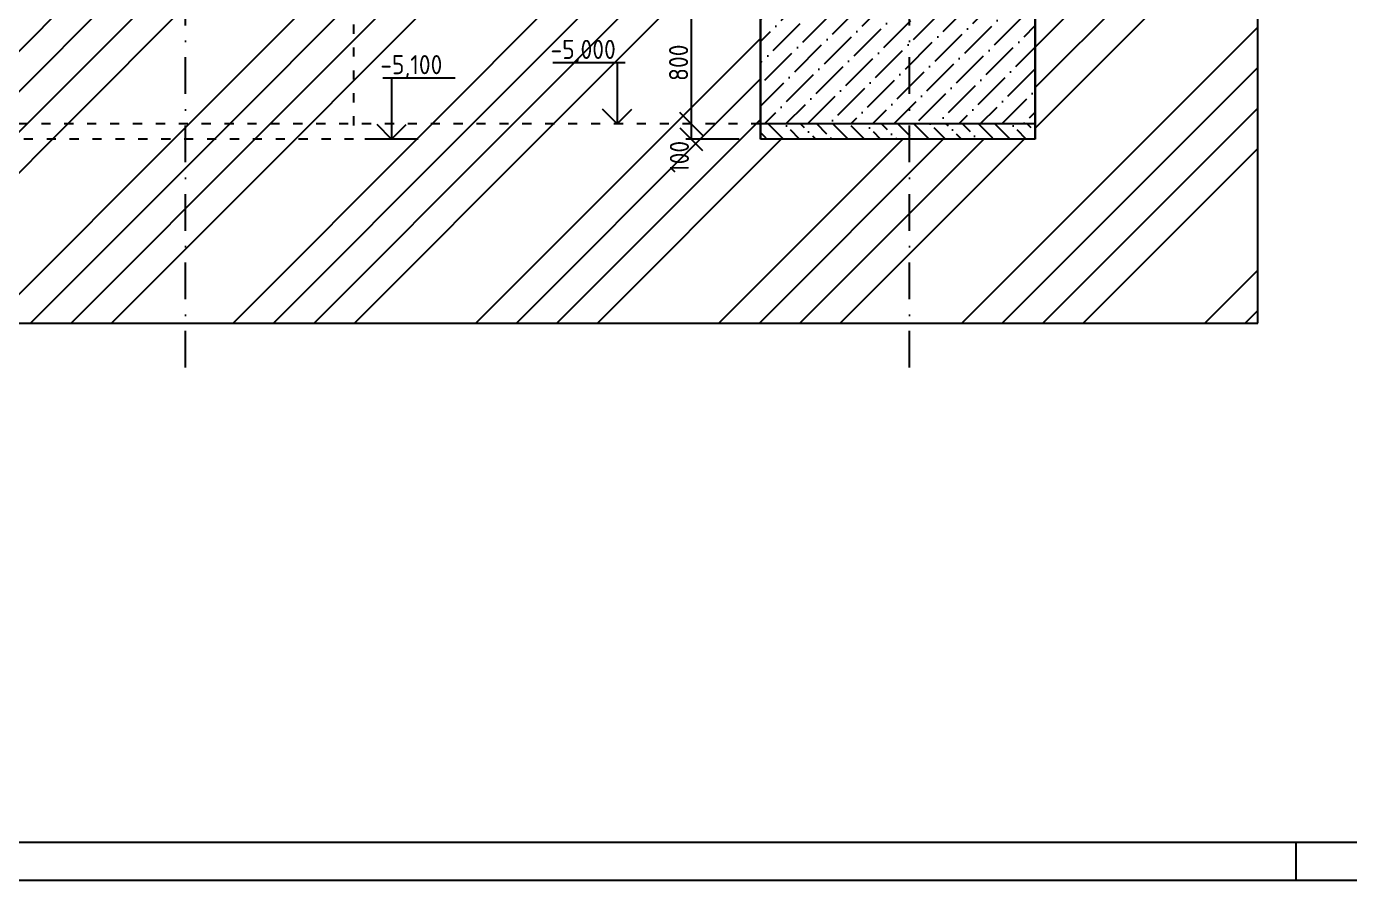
# Model space of a CAD drawing. Extents: x 3792242 to 5145247, y -1546315 to -1031918.
# Drawn here: x 3850485 to 3859151, y -1511714 to -1506123 of the extents above; entities that cross this region are included whole.
import ezdxf

# ---------------------------------------------------------------- set-up
doc = ezdxf.new("R2010")
doc.units = 0
doc.header["$MEASUREMENT"] = 0
doc.linetypes.add('ACAD_ISO03W100', pattern=[30, 12, -18])
doc.linetypes.add('BODKOCIARKOVANA_3', pattern=[5.6, 3, -1.3, 0, -1.3])
doc.layers.get('0').update_dxf_attribs({"linetype": 'CONTINUOUS'})
doc.layers.get('Defpoints').update_dxf_attribs({"color": 61, "linetype": 'CONTINUOUS'})
for name, color, linetype in [('KÓTY', 4, 'CONTINUOUS'), ('osi', 253, 'CONTINUOUS'), ('TENKÁ', 7, 'CONTINUOUS'), ('ŠRAFY', 82, 'CONTINUOUS'), ('šrafy-múry', 8, 'CONTINUOUS')]:
    doc.layers.add(name, color=color, linetype=linetype)
doc.styles.add('STYLE1', font='isocp.shx')
doc.dimstyles.new('STANDARD-50', dxfattribs={"dimtxt": 125, "dimasz": 150, "dimexe": 10, "dimexo": 200, "dimgap": 20, "dimtad": 1, "dimdsep": 46, "dimlunit": 6, "dimtxsty": 'STYLE1', "dimblk1": 'OBLIQUE', "dimblk2": 'OBLIQUE', "dimsah": 1, "dimcen": 2.5, "dimse1": 1, "dimse2": 1, "dimadec": 0, "dimazin": 0, "dimtfac": 1, "dimtmove": 1, "dimatfit": 3, "dimldrblk": 'OBLIQUE', "dimfxl": 1, "dimtolj": 1, "dimtzin": 0, "dimarcsym": 0})
pattern_1 = [(45, (42813.2, 0), (-795.49513, 795.49513), []), (45, (43078.4, 0), (-795.49513, 795.49513), []), (45, (43343.5, 0), (-795.49513, 795.49513), []), (45, (43608.7, 0), (-795.49513, 795.49513), [])]
pattern_2 = [(135, (42813.19, 0), (-145.8407736, 39.7747564), [187.5, -37.5, 0, -37.5])]

# ---------------------------------------------------------------- blocks, each defined once
blk = doc.blocks.new('_OBLIQUE')
at = {"color": 0, "linetype": 'ByBlock'}
blk.add_line((-0.5, -0.5), (0.5, 0.5), dxfattribs=at)
blk = doc.blocks.new('*D39650')
at = {"layer": 'Defpoints', "color": 0}
for p in [(3855292.7, -1505960.3), (3854838.7, -1506760.3), (3855292.7, -1506760.3)]:
    blk.add_point(p, dxfattribs=at)
at = {"layer": 'KÓTY', "color": 0, "lineweight": -2, "ltscale": 0.25}
blk.add_line((3854838.7, -1505960.3), (3854838.7, -1506760.3), dxfattribs=at)
at = {"layer": 'KÓTY', "color": 0, "linetype": 'ByBlock', "lineweight": -2, "xscale": 150, "yscale": 150, "zscale": 150}
for p, rotation in [((3854838.7, -1505960.3), 90), ((3854838.7, -1506760.3), 270)]:
    blk.add_blockref('_OBLIQUE', p, dxfattribs=dict(at, rotation=rotation))
at = {"layer": 'KÓTY', "color": 0, "insert": (3854756.2, -1506360.3), "char_height": 125, "attachment_point": 5, "rotation": 90, "style": 'STYLE1'}
blk.add_mtext('\\A1;800', dxfattribs=at)
blk = doc.blocks.new('*D55413')
at = {"layer": 'Defpoints', "color": 0}
for p in [(3855292.7, -1506760.3), (3854838.7, -1506860.3), (3855292.7, -1506860.3)]:
    blk.add_point(p, dxfattribs=at)
at = {"layer": 'KÓTY', "color": 0, "lineweight": -2, "ltscale": 0.25}
blk.add_line((3854838.7, -1506760.3), (3854838.7, -1506860.3), dxfattribs=at)
at = {"layer": 'KÓTY', "color": 0, "linetype": 'ByBlock', "lineweight": -2, "xscale": 150, "yscale": 150, "zscale": 150}
for p, rotation in [((3854838.7, -1506760.3), 90), ((3854838.7, -1506860.3), 270)]:
    blk.add_blockref('_OBLIQUE', p, dxfattribs=dict(at, rotation=rotation))
at = {"layer": 'KÓTY', "color": 0, "insert": (3854761.5, -1506976.7), "char_height": 125, "attachment_point": 5, "rotation": 90, "style": 'STYLE1'}
blk.add_mtext('\\A1;100', dxfattribs=at)

msp = doc.modelspace()

# ---------------------------------------------------------------- hatches: boundary and pattern name
at = {"layer": 'ŠRAFY', "ltscale": 0.25}
h = msp.add_hatch(dxfattribs=at)
h.set_pattern_fill('ANSI34', color=256, scale=1500)
h.set_pattern_definition(pattern_1)
h.paths.add_polyline_path([(3843812.693, -1506860.27), (3843812.693, -1506760.27), (3845012.693, -1506760.27), (3848402.693, -1506760.27), (3848402.693, -1505960.27), (3850427.693, -1505960.27), (3850427.693, -1506760.27), (3852627.693, -1506760.27), (3854353.693, -1506760.27), (3855292.693, -1506760.27), (3855292.693, -1506860.27), (3857092.693, -1506860.27), (3857092.693, -1506760.27), (3857092.693, -1505960.27), (3858312.693, -1504740.27), (3858549.193, -1504740.27), (3858549.193, -1508064.5), (3793829.193, -1508064.5), (3793829.193, -1505380.278), (3795307.693, -1505371.058), (3795307.693, -1505550.27), (3795607.693, -1505550.27), (3795607.693, -1505300.27), (3795682.693, -1505300.27), (3796342.693, -1505960.27), (3796342.693, -1506760.27), (3798763.693, -1506760.27), (3808758.193, -1506760.27), (3809872.693, -1506760.27), (3811372.693, -1506760.27), (3811372.693, -1505960.27), (3842012.693, -1505960.27), (3842012.693, -1506760.27), (3842012.693, -1506860.27)])
h = msp.add_hatch(dxfattribs=at)
h.set_pattern_fill('ANSI34', color=256, scale=1500)
h.set_pattern_definition(pattern_1)
h.paths.add_polyline_path([(3852627.693, -1506760.27), (3852627.693, -1505960.27), (3850427.693, -1505960.27), (3850427.693, -1506760.27)])
h = msp.add_hatch(dxfattribs=at)
h.set_pattern_fill('ANSI34', color=256, scale=1500)
h.set_pattern_definition(pattern_1)
h.paths.add_polyline_path([(3852627.693, -1506760.27), (3855292.693, -1506760.27), (3855292.693, -1505960.27), (3852627.693, -1505960.27)])
h.paths.add_polyline_path([(3853905.082, -1506185.2), (3854411.43, -1506185.2), (3854411.43, -1506385.249), (3853905.082, -1506385.249)], flags=24)
h.paths.add_polyline_path([(3854631.193, -1506504.07), (3854631.193, -1506216.471), (3854881.193, -1506216.471), (3854881.193, -1506504.07)], flags=24)
at = {"layer": 'šrafy-múry'}
h = msp.add_hatch(dxfattribs=at)
h.set_pattern_fill('ANSI36', color=253, scale=800, angle=360)
h.set_pattern_definition([(45, (-46652.31, 7000), (53.0330086, 194.4543648), [250, -50, 0, -50])])
h.paths.add_polyline_path([(3857092.693, -1506760.27), (3857092.693, -1505960.27), (3855292.693, -1505960.27), (3855292.693, -1506760.27)])
h = msp.add_hatch(dxfattribs=at)
h.set_pattern_fill('ANSI36', color=253, scale=600, angle=90)
h.set_pattern_definition(pattern_2)
h.paths.add_polyline_path([(3855292.693, -1506760.27), (3855292.693, -1506860.27), (3856267.693, -1506860.27), (3856267.693, -1506760.27)])
h = msp.add_hatch(dxfattribs=at)
h.set_pattern_fill('ANSI36', color=253, scale=600, angle=90)
h.set_pattern_definition(pattern_2)
h.paths.add_polyline_path([(3856267.693, -1506760.27), (3856267.693, -1506860.27), (3857092.693, -1506860.27), (3857092.693, -1506760.27)])

# ---------------------------------------------------------------- linework, layer by layer
at = {"layer": 'Defpoints'}
msp.add_line((3858549.193, -1508064.5), (3858549.193, -1504320.27), dxfattribs=at)
at = {"layer": 'Defpoints', "ltscale": 0.25}
msp.add_line((3793829.193, -1508064.5), (3858549.193, -1508064.5), dxfattribs=at)
at = {"layer": 'KÓTY', "ltscale": 0.25}
for p, q in [((3853051.526, -1506860.27), (3852701.526, -1506860.27)), ((3855154.096, -1506860.27), (3854804.096, -1506860.27))]:
    msp.add_line(p, q, dxfattribs=at)
at = {"layer": 'osi', "linetype": 'BODKOCIARKOVANA_3', "ltscale": 80}
for p, q in [((3851527.693, -1508356), (3851527.693, -1485946)), ((3856267.693, -1508356), (3856267.693, -1485946))]:
    msp.add_line(p, q, dxfattribs=at)
at = {"layer": 'TENKÁ', "linetype": 'ACAD_ISO03W100', "ltscale": 5}
for p, q in [((3852627.693, -1505960.27), (3852627.693, -1506860.27)), ((3855292.693, -1506760.27), (3850427.693, -1506760.27)), ((3852627.693, -1506860.27), (3850427.693, -1506860.27))]:
    msp.add_line(p, q, dxfattribs=at)
at = {"layer": 'TENKÁ', "linetype": 'Continuous', "lineweight": 30}
for p, q in [((3855292.693, -1505960.27), (3855292.693, -1506860.27)), ((3857092.693, -1505960.27), (3857092.693, -1506860.27))]:
    msp.add_line(p, q, dxfattribs=at)
at = {"layer": 'TENKÁ', "linetype": 'ByBlock', "ltscale": 0.25}
for p, q in [((3854407.498, -1506360.27), (3853933.599, -1506360.27)), ((3854353.693, -1506360.27), (3854353.693, -1506760.27)), ((3853292.398, -1506460.27), (3852818.499, -1506460.27)), ((3852877.104, -1506460.27), (3852877.104, -1506860.27)), ((3854353.693, -1506760.27), (3854258.233, -1506664.811)), ((3854353.693, -1506760.27), (3854449.152, -1506664.811)), ((3852877.104, -1506860.27), (3852781.645, -1506764.811)), ((3852877.104, -1506860.27), (3852972.564, -1506764.811))]:
    msp.add_line(p, q, dxfattribs=at)
at = {"layer": 'TENKÁ'}
for p, q in [((3857092.693, -1506760.27), (3855292.693, -1506760.27)), ((3857092.693, -1506860.27), (3855292.693, -1506860.27))]:
    msp.add_line(p, q, dxfattribs=at)
at = {"layer": 'TENKÁ', "color": 7}
for p, q in [((3869049.193, -1511463.552), (3792492.193, -1511463.552)), ((3869299.193, -1511713.552), (3792242.193, -1511713.552))]:
    msp.add_line(p, q, dxfattribs=at)
at = {"layer": 'TENKÁ', "ltscale": 0.25}
msp.add_line((3858799.193, -1511463.552), (3858799.193, -1511713.552), dxfattribs=at)
msp.add_line((3858799.193, -1511463.552), (3858799.193, -1511713.552), dxfattribs=at)

# ---------------------------------------------------------------- texts
at = {"layer": 'TENKÁ', "ltscale": 0.25, "style": 'STYLE1'}
for s, p in [('-5,000', (3853917.582, -1506335.249)), ('-5,100', (3852802.482, -1506435.249))]:
    msp.add_text(s, height=125, dxfattribs=at).set_placement(p)

# ---------------------------------------------------------------- dimensions: what is measured, and where the dimension line sits
at = {"layer": 'KÓTY', "ltscale": 0.25}
dim = msp.add_linear_dim(base=(3854838.693, -1506760.27), p1=(3855292.693, -1505960.27), p2=(3855292.693, -1506760.27), angle=90, dimstyle='STANDARD-50', override={"dimtxsty": 'STYLE1', "dimldrblk": 'OBLIQUE'}, dxfattribs=at)
dim.commit()
dim.dimension.update_dxf_attribs({"geometry": '*D39650', "text_midpoint": (3854756.193, -1506360.27)})
dim = msp.add_linear_dim(base=(3854838.693, -1506860.27), p1=(3855292.693, -1506760.27), p2=(3855292.693, -1506860.27), angle=90, dimstyle='STANDARD-50', override={"dimtxsty": 'STYLE1', "dimldrblk": 'OBLIQUE'}, dxfattribs=at)
dim.commit()
dim.dimension.update_dxf_attribs({"geometry": '*D55413', "text_midpoint": (3854844.035, -1506976.666), "dimtype": 160})

doc.saveas('drawing.dxf')
